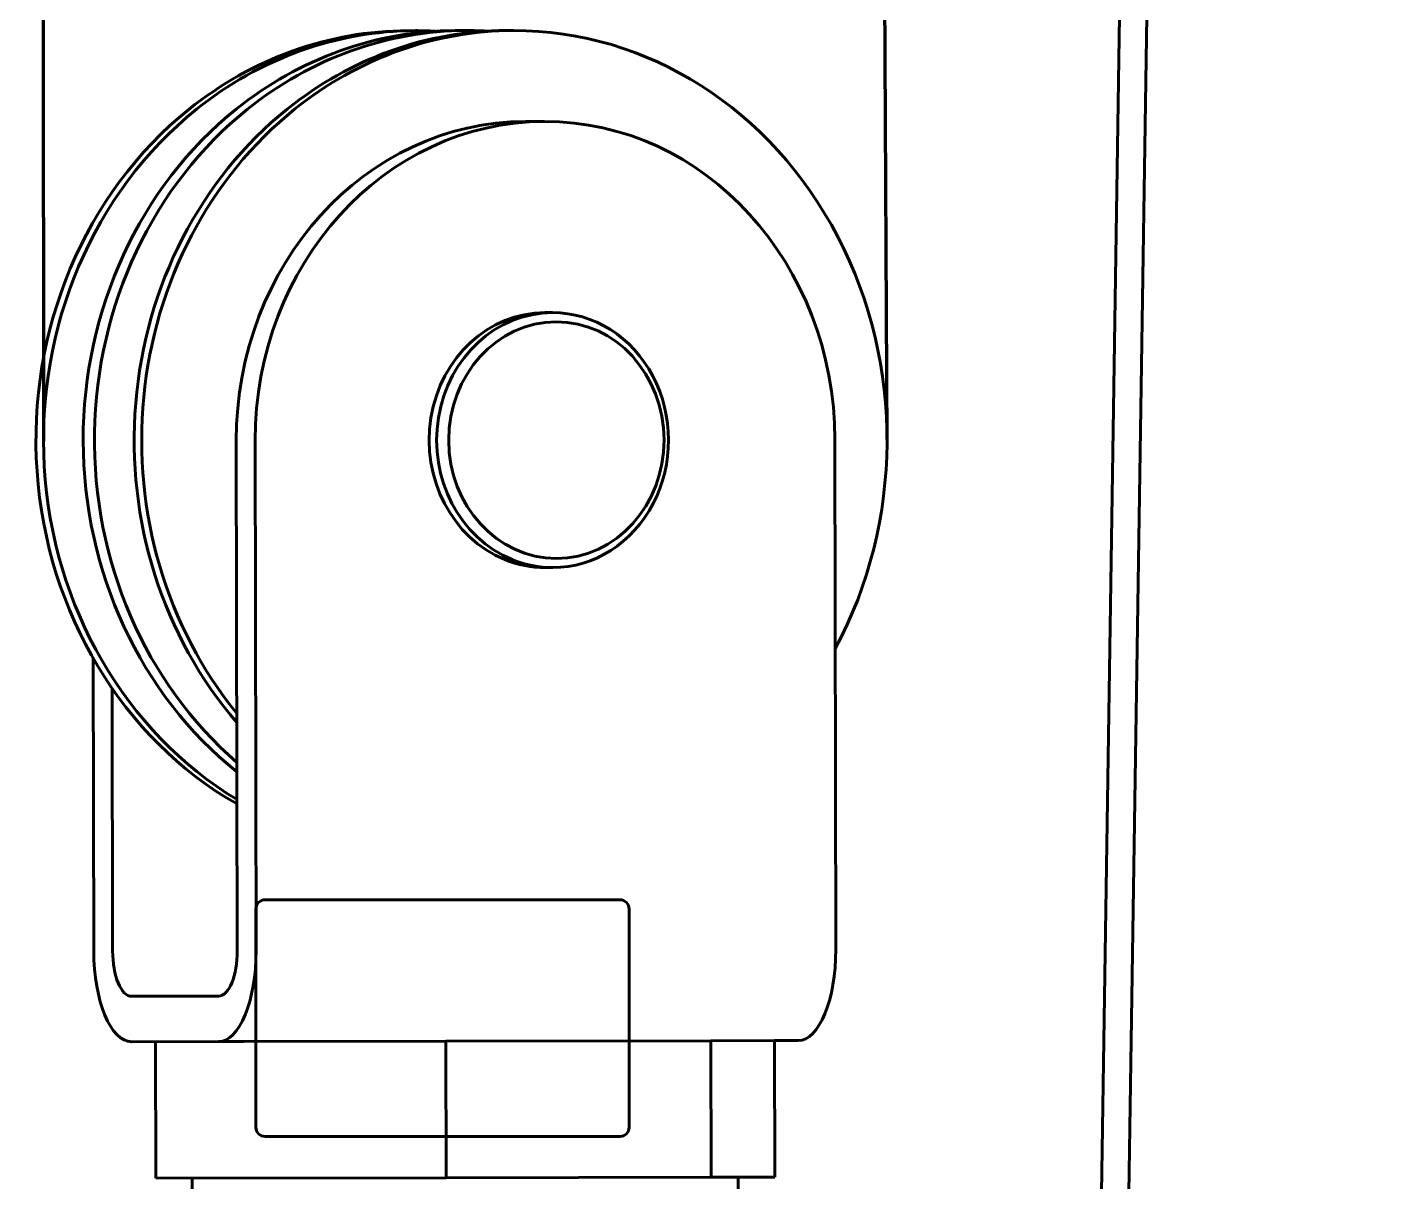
# Model space of a CAD drawing. Header units: millimetres. Extents: x 0 to 840, y 0 to 594.
# Drawn here: x 475.049 to 480.036, y 315.512 to 319.739 of the extents above; entities that cross this region are included whole.
import ezdxf

# ---------------------------------------------------------------- set-up
doc = ezdxf.new("R2010")
doc.units = ezdxf.units.MM
doc.linetypes.add('K5LT_BASIC', pattern=[0])
doc.linetypes.add('K5LT_REINFORCED', pattern=[0])
doc.layers.add('Системный слой', color=7, linetype='Continuous')

# ---------------------------------------------------------------- blocks, each defined once
blk = doc.blocks.new('U29')
at = {"layer": 'Системный слой', "color": 5, "linetype": 'K5LT_BASIC', "lineweight": 60, "true_color": 0x0000ff}
for p, q in [((479.9356, 377.6654), (478.387, 276.5441)), ((480.0356, 377.6639), (478.487, 276.5425)), ((475.9203, 316.5441), (477.2203, 316.5441)), ((475.887, 315.7107), (475.887, 316.5107)), ((477.2537, 316.5107), (477.2537, 315.7107)), ((477.2203, 315.6774), (475.9203, 315.6774))]:
    blk.add_line(p, q, dxfattribs=at)
for centre, start, end in [((475.9203, 316.5107), 90, 180), ((477.2203, 316.5107), 0, 90), ((475.9203, 315.7107), 180, 270), ((477.2203, 315.7107), 270, 0)]:
    blk.add_arc(centre, 0.0333, start, end, dxfattribs=at)
blk = doc.blocks.new('U40')
at = {"layer": 'Системный слой', "color": 5, "linetype": 'K5LT_BASIC', "lineweight": 60, "true_color": 0x0000ff}
for p, q in [((476.4433, 319.726), (476.4709, 319.7261)), ((476.6163, 319.7263), (476.6576, 319.7264)), ((476.803, 319.7267), (476.8306, 319.7267)), ((476.9436, 319.3936), (476.8745, 319.3935)), ((476.9726, 318.6937), (476.9449, 318.6936)), ((475.8151, 318.2249), (475.8186, 316.3582)), ((475.8843, 318.225), (475.8877, 316.3583)), ((478.0107, 316.3622), (478.0073, 318.2289)), ((476.9743, 317.7603), (476.9466, 317.7603)), ((475.293, 316.3572), (475.291, 317.4274)), ((475.3622, 316.3573), (475.3604, 317.3175)), ((475.7497, 316.1914), (475.4316, 316.1908)), ((477.5527, 316.0281), (476.5822, 316.0263)), ((477.7858, 316.0285), (477.5527, 316.0281)), ((477.5536, 315.5281), (477.5527, 316.0281)), ((477.7858, 316.0285), (477.8731, 316.0287)), ((477.7858, 316.0285), (477.7868, 315.5285)), ((475.7501, 316.0247), (475.432, 316.0241)), ((475.5192, 316.0243), (475.5201, 315.5243)), ((475.7501, 316.0247), (475.8412, 316.0249)), ((476.5822, 316.0263), (475.8412, 316.0249)), ((476.5831, 315.5263), (476.5822, 316.0263)), ((476.5831, 315.5263), (475.5201, 315.5243)), ((475.6537, 315.3718), (475.6534, 315.5245)), ((477.0683, 315.5272), (476.5831, 315.5263)), ((477.5536, 315.5281), (477.0683, 315.5272)), ((477.7868, 315.5285), (477.5536, 315.5281)), ((477.6539, 315.2501), (477.6534, 315.5283))]:
    blk.add_line(p, q, dxfattribs=at)
for centre, major_axis, ratio, start_param, end_param in [((476.4461, 318.226), (-0.0028, 1.5), 0.909859, 0, 0.628428), ((476.4737, 318.2261), (-0.0028, 1.5), 0.909859, 0, 0.628428), ((476.619, 318.2263), (-0.0028, 1.5), 0.909859, 0, 0.628428), ((476.6604, 318.2264), (-0.0028, 1.5), 0.909859, 0, 0.628428), ((476.8058, 318.2267), (-0.0028, 1.5), 0.909859, 0, 0.628428), ((476.8333, 318.2267), (-0.0028, 1.5), 0.909859, 0, 0.628428), ((476.4737, 318.2261), (-0.0028, 1.5), 0.909859, 6.229904, 6.283185), ((476.6604, 318.2264), (-0.0028, 1.5), 0.909859, 6.229904, 6.283185), ((476.8333, 318.2267), (-0.0028, 1.5), 0.909859, 4.17718, 6.283185), ((476.4461, 318.226), (-0.0028, 1.5), 0.909859, 0.628428, 2.660988), ((476.4737, 318.2261), (-0.0028, 1.5), 0.909859, 0.628428, 2.638059), ((476.619, 318.2263), (-0.0028, 1.5), 0.909859, 0.628428, 2.511728), ((476.6604, 318.2264), (-0.0028, 1.5), 0.909859, 0.628428, 2.473688), ((476.8058, 318.2267), (-0.0028, 1.5), 0.909859, 0.628428, 2.329317), ((476.8333, 318.2267), (-0.0028, 1.5), 0.909859, 0.628428, 2.299463), ((476.8766, 318.2268), (-0.0022, 1.1667), 0.909859, 0, 1.570796), ((476.9458, 318.2269), (-0.0022, 1.1667), 0.909859, 0, 1.570796), ((476.9458, 318.2269), (-0.0022, 1.1667), 0.909859, 4.712389, 6.283185), ((476.9458, 318.2269), (0.0009, -0.4667), 0.909859, 3.141593, 5.925856), ((476.9734, 318.227), (0.0009, -0.4667), 0.909859, 3.141593, 5.925856), ((476.9734, 318.227), (0.0009, -0.4667), 0.909859, 0, 3.141593), ((476.9458, 318.2269), (0.0009, -0.4667), 0.909859, 5.925856, 6.283185), ((476.9734, 318.227), (0.0009, -0.4667), 0.909859, 5.925856, 6.283185), ((475.4313, 316.3575), (0.0006, -0.3333), 0.414917, 4.712389, 6.283185), ((475.4313, 316.3575), (0.0003, -0.1667), 0.414917, 4.712389, 6.283185), ((475.7494, 316.3581), (-0.0003, 0.1667), 0.414917, 3.141593, 4.712389), ((475.7494, 316.3581), (-0.0006, 0.3333), 0.414917, 3.141593, 4.712389), ((477.8724, 316.362), (0.0006, -0.3333), 0.414917, 0, 1.570796)]:
    blk.add_ellipse(centre, major_axis=major_axis, ratio=ratio, start_param=start_param, end_param=end_param, dxfattribs=at)
blk.add_ellipse((476.9873, 318.227), major_axis=(0.0008, -0.4333), ratio=0.909859, dxfattribs=at)

msp = doc.modelspace()

# ---------------------------------------------------------------- linework, layer by layer
at = {"layer": 'Системный слой', "color": 134, "linetype": 'K5LT_REINFORCED', "lineweight": 100, "true_color": 0x009696}
for p, q in [((475.07366, 415.18175), (475.10889, 318.22354)), ((478.19813, 318.22927), (477.73732, 406.48476))]:
    msp.add_line(p, q, dxfattribs=at)

# ---------------------------------------------------------------- block references
at = {"layer": 'Системный слой'}
for name in ['U29', 'U40']:
    msp.add_blockref(name, (0, 0), dxfattribs=at)

doc.saveas('drawing.dxf')
